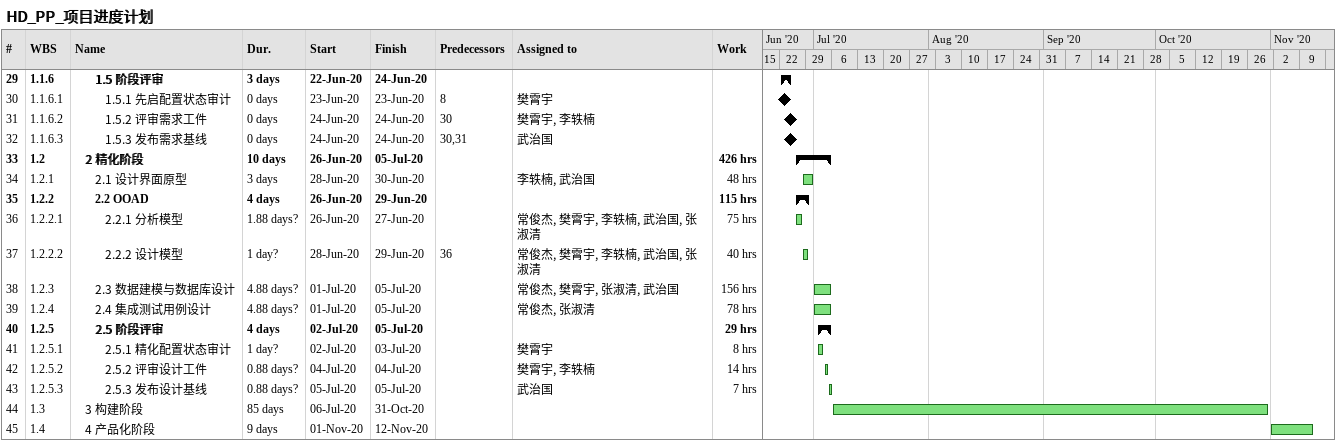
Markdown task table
HD_PP_项目进度计划

| ID | WBS | Task | Duration | Start | Finish | Predecessors | Resources | Work (h) |
|---|---|---|---|---|---|---|---|---|
| 29 | 1.1.6 | **1.5 阶段评审** | 3d | 2020-06-22 | 2020-06-24 |  |  |  |
| 30 | 1.1.6.1 | 1.5.1 先启配置状态审计 | 0d | 2020-06-23 | 2020-06-23 | 8 | 樊霄宇 |  |
| 31 | 1.1.6.2 | 1.5.2 评审需求工件 | 0d | 2020-06-24 | 2020-06-24 | 30 | 樊霄宇, 李轶楠 |  |
| 32 | 1.1.6.3 | 1.5.3 发布需求基线 | 0d | 2020-06-24 | 2020-06-24 | 30, 31 | 武治国 |  |
| 33 | 1.2 | **2 精化阶段** | 10d | 2020-06-26 | 2020-07-05 |  |  | 426 |
| 34 | 1.2.1 | 2.1 设计界面原型 | 3d | 2020-06-28 | 2020-06-30 |  | 李轶楠, 武治国 | 48 |
| 35 | 1.2.2 | **2.2 OOAD** | 4d | 2020-06-26 | 2020-06-29 |  |  | 115 |
| 36 | 1.2.2.1 | 2.2.1 分析模型 | 1.88d? | 2020-06-26 | 2020-06-27 |  | 常俊杰, 樊霄宇, 李轶楠, 武治国, 张淑清 | 75 |
| 37 | 1.2.2.2 | 2.2.2 设计模型 | 1d? | 2020-06-28 | 2020-06-29 | 36 | 常俊杰, 樊霄宇, 李轶楠, 武治国, 张淑清 | 40 |
| 38 | 1.2.3 | 2.3 数据建模与数据库设计 | 4.88d? | 2020-07-01 | 2020-07-05 |  | 常俊杰, 樊霄宇, 张淑清, 武治国 | 156 |
| 39 | 1.2.4 | 2.4 集成测试用例设计 | 4.88d? | 2020-07-01 | 2020-07-05 |  | 常俊杰, 张淑清 | 78 |
| 40 | 1.2.5 | **2.5 阶段评审** | 4d | 2020-07-02 | 2020-07-05 |  |  | 29 |
| 41 | 1.2.5.1 | 2.5.1 精化配置状态审计 | 1d? | 2020-07-02 | 2020-07-03 |  | 樊霄宇 | 8 |
| 42 | 1.2.5.2 | 2.5.2 评审设计工件 | 0.88d? | 2020-07-04 | 2020-07-04 |  | 樊霄宇, 李轶楠 | 14 |
| 43 | 1.2.5.3 | 2.5.3 发布设计基线 | 0.88d? | 2020-07-05 | 2020-07-05 |  | 武治国 | 7 |
| 44 | 1.3 | 3 构建阶段 | 85d | 2020-07-06 | 2020-10-31 |  |  |  |
| 45 | 1.4 | 4 产品化阶段 | 9d | 2020-11-01 | 2020-11-12 |  |  |  |
